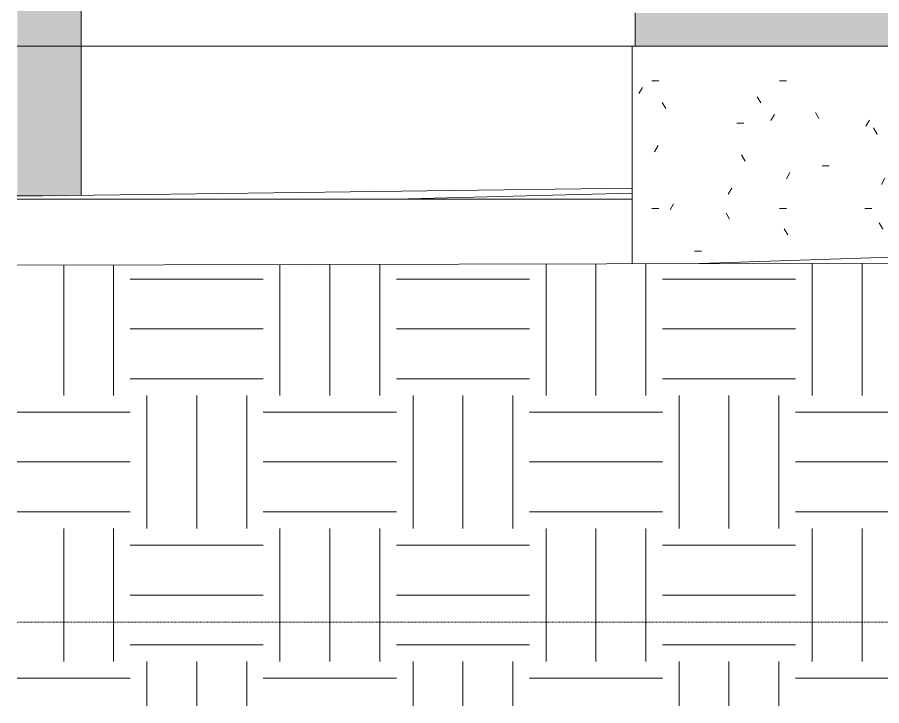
# Model space of a CAD drawing. Header units: inches. Extents: x -12060 to -7983, y -201 to 456.
# Drawn here: x -9765.7 to -9609.7, y -124.9 to -0.8 of the extents above; entities that cross this region are included whole.
import ezdxf

# ---------------------------------------------------------------- set-up
doc = ezdxf.new("R2010")
doc.units = ezdxf.units.IN
doc.header["$MEASUREMENT"] = 0
doc.linetypes.add('Aligning Line 1_8_', pattern=[0.25, 0.125, -0.125])
for name, color, linetype, lineweight in [('A-ROOF', 132, 'Continuous', 13), ('A-WALL-PATT', 111, 'Continuous', 13), ('C-BLDG-PADS', 91, 'Continuous', 13), ('C-TOPO', 7, 'Continuous', 9), ('G-ANNO-SYMB', 111, 'Aligning Line 1_8_', 9), ('S-FNDN', 32, 'Continuous', 13)]:
    doc.layers.add(name, color=color, linetype=linetype, lineweight=lineweight)

# ---------------------------------------------------------------- blocks, each defined once
blk = doc.blocks.new('Walls 1 - Walls 1-1277454-BUILDING SECTION - NORTH_SOUTH - LOOKING EAST - _REPAIR GARAGE')
at = {"layer": 'A-ROOF', "lineweight": 9}
blk.add_hatch(color=254, dxfattribs=at).paths.add_polyline_path([(-11921.31, -32.97), (-11915.82, -32.89), (-11915.82, 264), (-11927.33, 264), (-11927.33, -32.92)], flags=0)
at = {"layer": 'A-ROOF', "color": 8, "lineweight": 9}
blk.add_line((-11915.82, 264), (-11915.82, -32.89), dxfattribs=at)

msp = doc.modelspace()

# ---------------------------------------------------------------- hatches: boundary and pattern name
at = {"layer": 'A-WALL-PATT', "lineweight": 9}
h = msp.add_hatch(dxfattribs=at)
h.set_pattern_fill('FP_15', color=9, style=0, pattern_type=2)
h.set_pattern_definition([(0, (-8929.3105, 126), (30.72, 7.68), [1.267, -21.773, 1.267, -21.773, -122.88]), (0, (-8929.3105, 126), (30.72, 7.68), [-46.08, 1.267, -44.813, 1.267, -21.773, -53.76]), (0, (-8929.3105, 126), (30.72, 7.68), [-115.2, 1.267, -14.093, 1.267, -37.133]), (120, (-8917.7905, 129.84), (-22.011075, 22.7643), [1.267, -21.773, 1.267, -21.773, -122.88]), (120, (-8917.7905, 129.84), (-22.011075, 22.7643), [-46.08, 1.267, -44.813, 1.267, -21.773, -53.76]), (120, (-8917.7905, 129.84), (-22.011075, 22.7643), [-115.2, 1.267, -14.093, 1.267, -37.133]), (240, (-8913.9505, 145.2), (-8.708925, -30.4443), [1.267, -21.773, 1.267, -21.773, -122.88]), (240, (-8913.9505, 145.2), (-8.708925, -30.4443), [-46.08, 1.267, -44.813, 1.267, -21.773, -53.76]), (240, (-8913.9505, 145.2), (-8.708925, -30.4443), [-115.2, 1.267, -14.093, 1.267, -37.133])])
h.paths.add_polyline_path([(-9654.7399, -45.21823), (-9642.64299, -45.19106), (-9602.86575, -43.837), (-9311.07474, -43.837), (-9294.7399, -42.48025), (-9294.7399, -27.63512), (-9296.9899, -27.63512), (-9296.9899, -6), (-9654.7399, -6), (-9654.7399, -44.722)], flags=0)
at = {"layer": 'C-BLDG-PADS'}
msp.add_hatch(color=255, dxfattribs=at).paths.add_polyline_path([(-9654.2399, -6), (-9297.1149, -6), (-9297.1149, 0), (-9654.2399, 0), (-9654.2399, -5.11117)], flags=0)
at = {"layer": 'C-TOPO'}
h = msp.add_hatch(dxfattribs=at)
h.set_pattern_fill('FP_22', color=8, style=0, pattern_type=2)
h.set_pattern_definition([(0, (-8929.31, 126), (24, 24), [24, -24]), (0, (-8929.31, 135), (24, 24), [24, -24]), (0, (-8929.31, 144), (24, 24), [24, -24]), (90, (-8926.31, 147), (-24, 24), [24, -24]), (90, (-8917.31, 147), (-24, 24), [24, -24]), (90, (-8908.31, 147), (-24, 24), [24, -24])])
h.paths.add_polyline_path([(-9433.79531, -124.93142), (-9294.8649, -124.93142), (-9294.8649, -93), (-9307.7399, -93), (-9307.7399, -81), (-9294.8649, -81), (-9294.8649, -44.17042), (-9411.08514, -44.04461), (-9433.79531, -44.722), (-9765.67136, -45.46737), (-9765.67136, -124.93142), (-9557.96936, -124.93142)], flags=0)

# ---------------------------------------------------------------- linework, layer by layer
at = {"layer": 'C-BLDG-PADS', "color": 8, "lineweight": 9}
for p, q in [((-9754.16366, -6), (-9754.16366, 0)), ((-9654.2399, 0), (-9654.2399, -6)), ((-9654.7399, -6), (-9765.67136, -6))]:
    msp.add_line(p, q, dxfattribs=at)
at = {"layer": 'C-TOPO', "color": 8}
for p, q in [((-9754.16366, -6.00628), (-9673.80374, -6.00628)), ((-9754.16366, -6.00628), (-9673.80374, -6.00628)), ((-9754.16366, -6.00628), (-9654.7399, -6.00628)), ((-9673.80374, -6.00628), (-9654.7399, -6.00628)), ((-9673.80374, -6.00628), (-9654.7399, -6.00628)), ((-9654.7399, -31.58337), (-9765.67136, -33.04664)), ((-9654.7399, -32.49946), (-9697.62356, -33.59873)), ((-9759.65519, -32.96728), (-9765.67136, -32.92291)), ((-9729.77762, -33.59873), (-9765.67136, -33.59873)), ((-9729.77762, -33.59873), (-9731.3935, -33.59873)), ((-9697.62356, -33.59873), (-9729.77762, -33.59873)), ((-9728.73591, -33.59873), (-9729.77762, -33.59873)), ((-9697.53803, -33.59873), (-9697.62356, -33.59873)), ((-9696.49783, -33.59873), (-9697.62356, -33.59873)), ((-9697.62356, -33.59873), (-9697.55918, -33.59873)), ((-9654.7399, -33.59873), (-9696.49783, -33.59873)), ((-9765.67136, -45.46737), (-9433.79568, -44.722)), ((-9642.64295, -45.19106), (-9602.86575, -43.837))]:
    msp.add_line(p, q, dxfattribs=at)
at = {"layer": 'C-TOPO'}
msp.add_line((-9765.67136, -45.46737), (-9433.79531, -44.722), dxfattribs=at)
at = {"layer": 'G-ANNO-SYMB'}
msp.add_line((-8104.05536, -109.86125), (-9765.67136, -109.86125), dxfattribs=at)
at = {"layer": 'S-FNDN', "color": 8, "lineweight": 9}
for p, q in [((-9296.9899, -6), (-9654.7399, -6)), ((-9654.7399, -6), (-9654.7399, -45.21823))]:
    msp.add_line(p, q, dxfattribs=at)

# ---------------------------------------------------------------- block references
at = {"layer": 'A-ROOF', "color": 8, "lineweight": 9}
msp.add_blockref('Walls 1 - Walls 1-1277454-BUILDING SECTION - NORTH_SOUTH - LOOKING EAST - _REPAIR GARAGE', (2161.65549, 0), dxfattribs=at)

doc.saveas('drawing.dxf')
